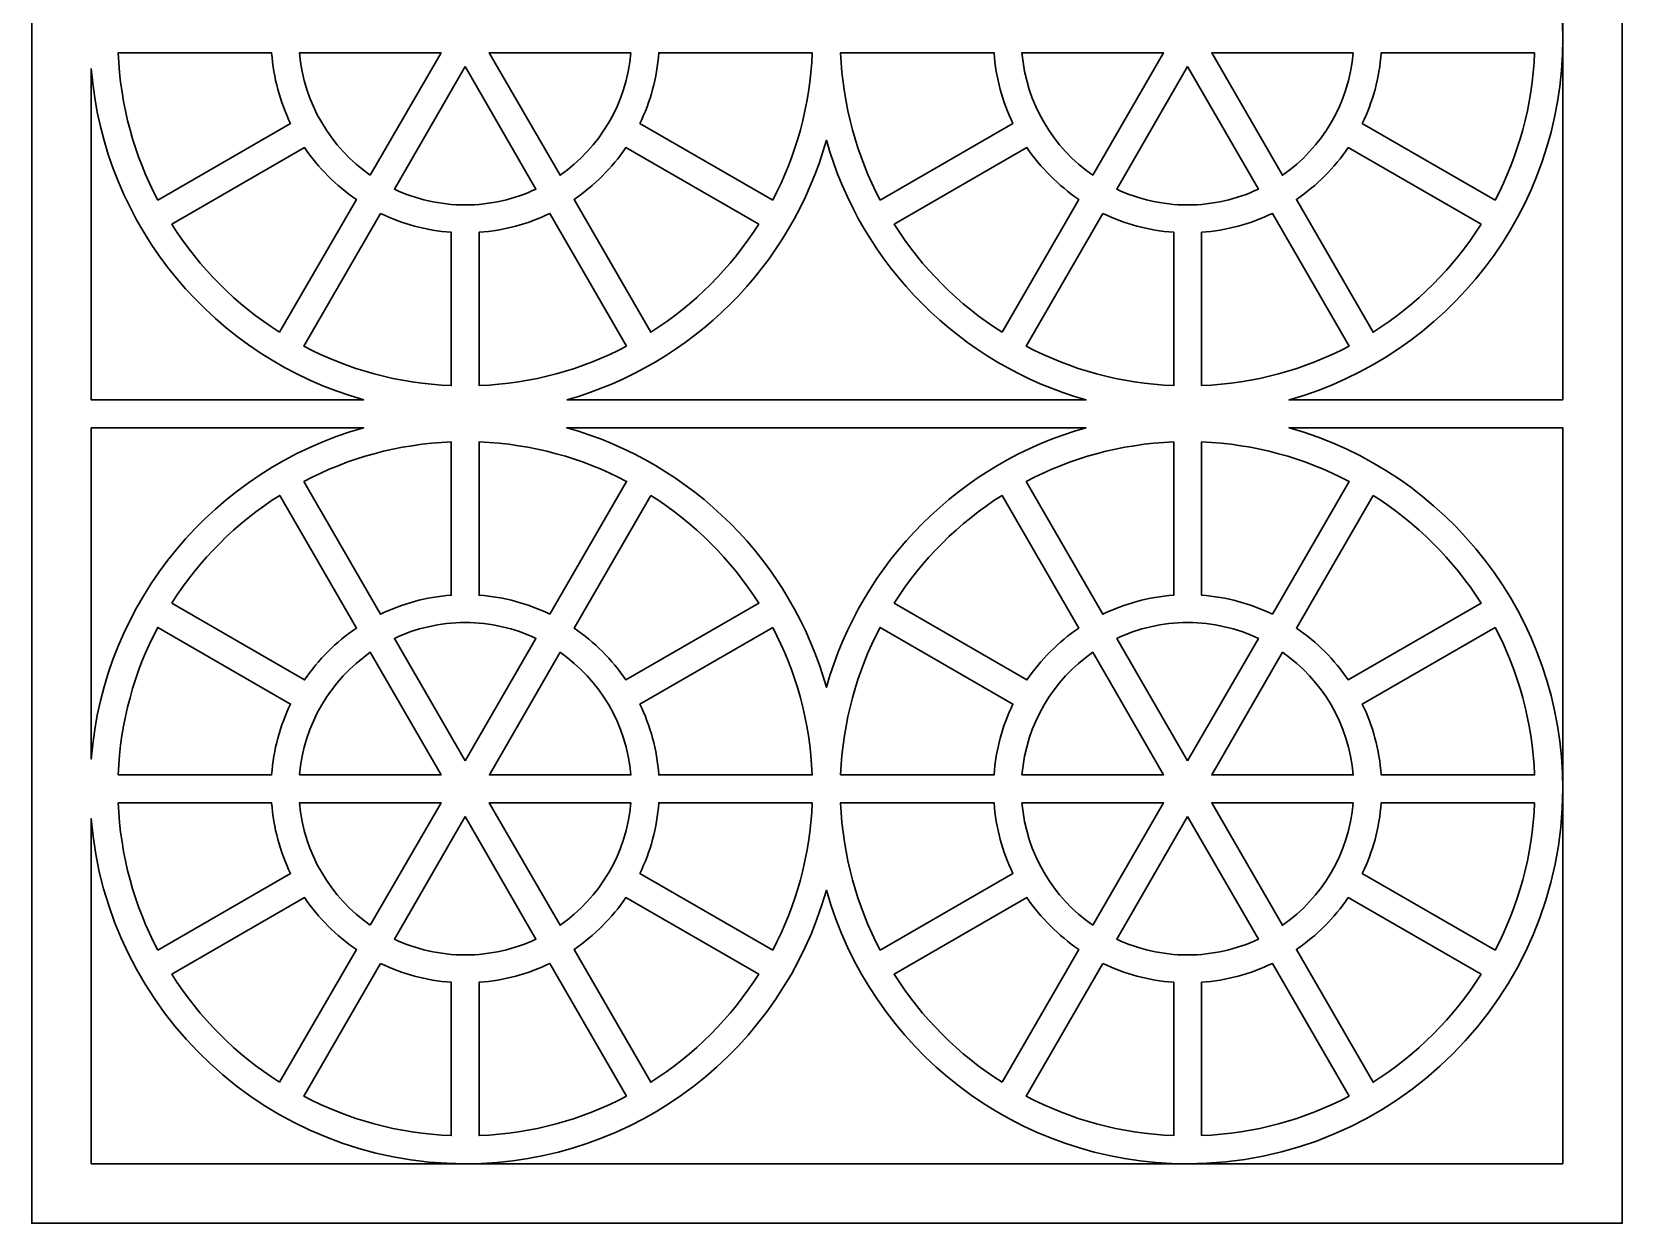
# Model space of a CAD drawing. Header units: centimetres. Extents: x 8.1 to 14.2, y -2.7 to 9.
# Drawn here: x 8.13 to 14.15, y -2.71 to 1.81 of the extents above; entities that cross this region are included whole.
import ezdxf

# ---------------------------------------------------------------- set-up
doc = ezdxf.new("R2010")
doc.units = ezdxf.units.CM
doc.header["$MEASUREMENT"] = 0
doc.layers.add('layer 1', color=7, linetype='Continuous')

msp = doc.modelspace()

# ---------------------------------------------------------------- linework, layer by layer
at = {"layer": 'layer 1', "color": 250, "lineweight": 30}
for points, knots in [([(8.13002, 9.00077), (8.13002, 9.00077), (14.15229, 9.00077), (14.15229, 9.00077), (14.15229, 9.00077), (14.15229, 9.00077), (14.15229, -2.70635), (14.15229, -2.70635), (14.15229, -2.70635), (14.15229, -2.70635), (8.13002, -2.70635), (8.13002, -2.70635), (8.13002, -2.70635), (8.13002, 1.28856), (8.13002, 5.11582), (8.13002, 9.00077)], [0, 0, 0, 0, 0.2, 0.2, 0.2, 0.2, 0.4, 0.4, 0.4, 0.4, 0.6, 0.6, 0.6, 0.6, 1, 1, 1, 1]), ([(13.92712, 1.7802), (13.92712, 1.7802), (13.92712, 4.51569), (13.92712, 4.51569), (13.92712, 4.51569), (13.92712, 3.86456), (13.48873, 3.31565), (12.89108, 3.14795), (12.89108, 3.14795), (13.48873, 2.98026), (13.92712, 2.43135), (13.92712, 1.7802)], [0, 0, 0, 0, 0.25, 0.25, 0.25, 0.25, 0.5, 0.5, 0.5, 0.5, 1, 1, 1, 1]), ([(13.92712, 0.41249), (13.92712, 0.41249), (13.92712, 1.7802), (13.92712, 1.7802), (13.92712, 1.7802), (13.92712, 1.12906), (13.4887, 0.58019), (12.89105, 0.41249), (12.89105, 0.41249), (12.89105, 0.41249), (13.92712, 0.41249), (13.92712, 0.41249)], [0, 0, 0, 0, 0.25, 0.25, 0.25, 0.25, 0.5, 0.5, 0.5, 0.5, 1, 1, 1, 1]), ([(8.60687, 1.16887), (8.60687, 1.16887), (9.1099, 1.4593), (9.1099, 1.4593), (9.1099, 1.4593), (9.07003, 1.54132), (9.04491, 1.63189), (9.03812, 1.72748), (9.03812, 1.72748), (9.03812, 1.72748), (8.45733, 1.72748), (8.45733, 1.72748), (8.45733, 1.72748), (8.46526, 1.5264), (8.51845, 1.33689), (8.60687, 1.16887)], [0, 0, 0, 0, 0.2, 0.2, 0.2, 0.2, 0.4, 0.4, 0.4, 0.4, 0.6, 0.6, 0.6, 0.6, 1, 1, 1, 1]), ([(9.41188, 1.26332), (9.41188, 1.26332), (9.67986, 1.72748), (9.67986, 1.72748), (9.67986, 1.72748), (9.67986, 1.72748), (9.14393, 1.72748), (9.14393, 1.72748), (9.14393, 1.72748), (9.15988, 1.53533), (9.26218, 1.36762), (9.41188, 1.26332)], [0, 0, 0, 0, 0.25, 0.25, 0.25, 0.25, 0.5, 0.5, 0.5, 0.5, 1, 1, 1, 1]), ([(10.39845, 1.72749), (10.39845, 1.72749), (9.86251, 1.72749), (9.86251, 1.72749), (9.86251, 1.72749), (9.86251, 1.72749), (10.13048, 1.26335), (10.13048, 1.26335), (10.13048, 1.26335), (10.28022, 1.36767), (10.38251, 1.53534), (10.39845, 1.72749)], [0, 0, 0, 0, 0.25, 0.25, 0.25, 0.25, 0.5, 0.5, 0.5, 0.5, 1, 1, 1, 1]), ([(11.08511, 1.72749), (11.08511, 1.72749), (10.50424, 1.72749), (10.50424, 1.72749), (10.50424, 1.72749), (10.49745, 1.63189), (10.47236, 1.54134), (10.43246, 1.45931), (10.43246, 1.45931), (10.43246, 1.45931), (10.93556, 1.16885), (10.93556, 1.16885), (10.93556, 1.16885), (11.02403, 1.33688), (11.07717, 1.52638), (11.08511, 1.72749)], [0, 0, 0, 0, 0.2, 0.2, 0.2, 0.2, 0.4, 0.4, 0.4, 0.4, 0.6, 0.6, 0.6, 0.6, 1, 1, 1, 1]), ([(11.34235, 1.16887), (11.34235, 1.16887), (11.84539, 1.4593), (11.84539, 1.4593), (11.84539, 1.4593), (11.80551, 1.54132), (11.78039, 1.63189), (11.77361, 1.72748), (11.77361, 1.72748), (11.77361, 1.72748), (11.19282, 1.72748), (11.19282, 1.72748), (11.19282, 1.72748), (11.20075, 1.5264), (11.25393, 1.33689), (11.34235, 1.16887)], [0, 0, 0, 0, 0.2, 0.2, 0.2, 0.2, 0.4, 0.4, 0.4, 0.4, 0.6, 0.6, 0.6, 0.6, 1, 1, 1, 1]), ([(12.14737, 1.26332), (12.14737, 1.26332), (12.41535, 1.72748), (12.41535, 1.72748), (12.41535, 1.72748), (12.41535, 1.72748), (11.87942, 1.72748), (11.87942, 1.72748), (11.87942, 1.72748), (11.89537, 1.53533), (11.99767, 1.36762), (12.14737, 1.26332)], [0, 0, 0, 0, 0.25, 0.25, 0.25, 0.25, 0.5, 0.5, 0.5, 0.5, 1, 1, 1, 1]), ([(13.13394, 1.72749), (13.13394, 1.72749), (12.598, 1.72749), (12.598, 1.72749), (12.598, 1.72749), (12.598, 1.72749), (12.86597, 1.26335), (12.86597, 1.26335), (12.86597, 1.26335), (13.0157, 1.36767), (13.11799, 1.53534), (13.13394, 1.72749)], [0, 0, 0, 0, 0.25, 0.25, 0.25, 0.25, 0.5, 0.5, 0.5, 0.5, 1, 1, 1, 1]), ([(13.82059, 1.72749), (13.82059, 1.72749), (13.23973, 1.72749), (13.23973, 1.72749), (13.23973, 1.72749), (13.23294, 1.63189), (13.20785, 1.54134), (13.16795, 1.45931), (13.16795, 1.45931), (13.16795, 1.45931), (13.67105, 1.16885), (13.67105, 1.16885), (13.67105, 1.16885), (13.75951, 1.33688), (13.81265, 1.52638), (13.82059, 1.72749)], [0, 0, 0, 0, 0.2, 0.2, 0.2, 0.2, 0.4, 0.4, 0.4, 0.4, 0.6, 0.6, 0.6, 0.6, 1, 1, 1, 1]), ([(8.35518, 1.66777), (8.35518, 1.66777), (8.35518, 0.41249), (8.35518, 0.41249), (8.35518, 0.41249), (8.35518, 0.41249), (9.38679, 0.41249), (9.38679, 0.41249), (9.38679, 0.41249), (8.82389, 0.57044), (8.4023, 1.06656), (8.35518, 1.66777)], [0, 0, 0, 0, 0.25, 0.25, 0.25, 0.25, 0.5, 0.5, 0.5, 0.5, 1, 1, 1, 1]), ([(9.77118, 1.67474), (9.77118, 1.67474), (9.50317, 1.21052), (9.50317, 1.21052), (9.50317, 1.21052), (9.58448, 1.17218), (9.67532, 1.15073), (9.77118, 1.15073), (9.77118, 1.15073), (9.86705, 1.15073), (9.95788, 1.17218), (10.0392, 1.21054), (10.0392, 1.21054), (10.0392, 1.21054), (9.77118, 1.67474), (9.77118, 1.67474)], [0, 0, 0, 0, 0.2, 0.2, 0.2, 0.2, 0.4, 0.4, 0.4, 0.4, 0.6, 0.6, 0.6, 0.6, 1, 1, 1, 1]), ([(12.50667, 1.67474), (12.50667, 1.67474), (12.23865, 1.21052), (12.23865, 1.21052), (12.23865, 1.21052), (12.31997, 1.17218), (12.41081, 1.15073), (12.50667, 1.15073), (12.50667, 1.15073), (12.60253, 1.15073), (12.69337, 1.17218), (12.77468, 1.21054), (12.77468, 1.21054), (12.77468, 1.21054), (12.50667, 1.67474), (12.50667, 1.67474)], [0, 0, 0, 0, 0.2, 0.2, 0.2, 0.2, 0.4, 0.4, 0.4, 0.4, 0.6, 0.6, 0.6, 0.6, 1, 1, 1, 1]), ([(10.15567, 0.41249), (10.15567, 0.41249), (12.12214, 0.41249), (12.12214, 0.41249), (12.12214, 0.41249), (11.64681, 0.5459), (11.27228, 0.92046), (11.13891, 1.3958), (11.13891, 1.3958), (11.00553, 0.92046), (10.63099, 0.5459), (10.15567, 0.41249)], [0, 0, 0, 0, 0.25, 0.25, 0.25, 0.25, 0.5, 0.5, 0.5, 0.5, 1, 1, 1, 1]), ([(9.06857, 0.66868), (9.06857, 0.66868), (9.359, 1.17175), (9.359, 1.17175), (9.359, 1.17175), (9.28184, 1.22414), (9.21511, 1.29084), (9.16273, 1.36802), (9.16273, 1.36802), (9.16273, 1.36802), (8.65969, 1.0776), (8.65969, 1.0776), (8.65969, 1.0776), (8.764, 0.91293), (8.90392, 0.773), (9.06857, 0.66868)], [0, 0, 0, 0, 0.2, 0.2, 0.2, 0.2, 0.4, 0.4, 0.4, 0.4, 0.6, 0.6, 0.6, 0.6, 1, 1, 1, 1]), ([(10.88272, 1.07759), (10.88272, 1.07759), (10.37964, 1.36804), (10.37964, 1.36804), (10.37964, 1.36804), (10.32725, 1.29086), (10.26056, 1.22415), (10.18337, 1.17175), (10.18337, 1.17175), (10.18337, 1.17175), (10.47382, 0.6687), (10.47382, 0.6687), (10.47382, 0.6687), (10.6385, 0.77303), (10.77838, 0.91292), (10.88272, 1.07759)], [0, 0, 0, 0, 0.2, 0.2, 0.2, 0.2, 0.4, 0.4, 0.4, 0.4, 0.6, 0.6, 0.6, 0.6, 1, 1, 1, 1]), ([(11.80405, 0.66868), (11.80405, 0.66868), (12.09449, 1.17175), (12.09449, 1.17175), (12.09449, 1.17175), (12.01732, 1.22414), (11.9506, 1.29084), (11.89821, 1.36802), (11.89821, 1.36802), (11.89821, 1.36802), (11.39518, 1.0776), (11.39518, 1.0776), (11.39518, 1.0776), (11.49949, 0.91293), (11.63941, 0.773), (11.80405, 0.66868)], [0, 0, 0, 0, 0.2, 0.2, 0.2, 0.2, 0.4, 0.4, 0.4, 0.4, 0.6, 0.6, 0.6, 0.6, 1, 1, 1, 1]), ([(13.6182, 1.07759), (13.6182, 1.07759), (13.11512, 1.36804), (13.11512, 1.36804), (13.11512, 1.36804), (13.06273, 1.29086), (12.99605, 1.22415), (12.91886, 1.17175), (12.91886, 1.17175), (12.91886, 1.17175), (13.2093, 0.6687), (13.2093, 0.6687), (13.2093, 0.6687), (13.37398, 0.77303), (13.51387, 0.91292), (13.6182, 1.07759)], [0, 0, 0, 0, 0.2, 0.2, 0.2, 0.2, 0.4, 0.4, 0.4, 0.4, 0.6, 0.6, 0.6, 0.6, 1, 1, 1, 1]), ([(9.45028, 1.11891), (9.45028, 1.11891), (9.15983, 0.61585), (9.15983, 0.61585), (9.15983, 0.61585), (9.32785, 0.5274), (9.51733, 0.47428), (9.71845, 0.46635), (9.71845, 0.46635), (9.71845, 0.46635), (9.71845, 1.04716), (9.71845, 1.04716), (9.71845, 1.04716), (9.62284, 1.05395), (9.5323, 1.07902), (9.45028, 1.11891)], [0, 0, 0, 0, 0.2, 0.2, 0.2, 0.2, 0.4, 0.4, 0.4, 0.4, 0.6, 0.6, 0.6, 0.6, 1, 1, 1, 1]), ([(10.38252, 0.61588), (10.38252, 0.61588), (10.09211, 1.1189), (10.09211, 1.1189), (10.09211, 1.1189), (10.01009, 1.07902), (9.91953, 1.05395), (9.82391, 1.04716), (9.82391, 1.04716), (9.82391, 1.04716), (9.82391, 0.46635), (9.82391, 0.46635), (9.82391, 0.46635), (10.02503, 0.47429), (10.21447, 0.52745), (10.38252, 0.61588)], [0, 0, 0, 0, 0.2, 0.2, 0.2, 0.2, 0.4, 0.4, 0.4, 0.4, 0.6, 0.6, 0.6, 0.6, 1, 1, 1, 1]), ([(12.18577, 1.11891), (12.18577, 1.11891), (11.89531, 0.61585), (11.89531, 0.61585), (11.89531, 0.61585), (12.06333, 0.5274), (12.25282, 0.47428), (12.45394, 0.46635), (12.45394, 0.46635), (12.45394, 0.46635), (12.45394, 1.04716), (12.45394, 1.04716), (12.45394, 1.04716), (12.35833, 1.05395), (12.26779, 1.07902), (12.18577, 1.11891)], [0, 0, 0, 0, 0.2, 0.2, 0.2, 0.2, 0.4, 0.4, 0.4, 0.4, 0.6, 0.6, 0.6, 0.6, 1, 1, 1, 1]), ([(13.118, 0.61588), (13.118, 0.61588), (12.82759, 1.1189), (12.82759, 1.1189), (12.82759, 1.1189), (12.74557, 1.07902), (12.65501, 1.05395), (12.5594, 1.04716), (12.5594, 1.04716), (12.5594, 1.04716), (12.5594, 0.46635), (12.5594, 0.46635), (12.5594, 0.46635), (12.76052, 0.47429), (12.94996, 0.52745), (13.118, 0.61588)], [0, 0, 0, 0, 0.2, 0.2, 0.2, 0.2, 0.4, 0.4, 0.4, 0.4, 0.6, 0.6, 0.6, 0.6, 1, 1, 1, 1]), ([(8.35518, 0.30703), (8.35518, 0.30703), (8.35518, -0.9483), (8.35518, -0.9483), (8.35518, -0.9483), (8.4023, -0.34709), (8.82388, 0.14907), (9.38676, 0.30703), (9.38676, 0.30703), (9.38676, 0.30703), (8.35518, 0.30703), (8.35518, 0.30703)], [0, 0, 0, 0, 0.25, 0.25, 0.25, 0.25, 0.5, 0.5, 0.5, 0.5, 1, 1, 1, 1]), ([(12.12207, 0.30703), (12.12207, 0.30703), (10.15574, 0.30703), (10.15574, 0.30703), (10.15574, 0.30703), (10.63104, 0.17362), (11.00553, -0.20096), (11.13891, -0.67628), (11.13891, -0.67628), (11.27228, -0.20096), (11.64678, 0.17362), (12.12207, 0.30703)], [0, 0, 0, 0, 0.25, 0.25, 0.25, 0.25, 0.5, 0.5, 0.5, 0.5, 1, 1, 1, 1]), ([(13.92712, -1.06074), (13.92712, -1.06074), (13.92712, 0.30703), (13.92712, 0.30703), (13.92712, 0.30703), (13.92712, 0.30703), (12.89108, 0.30703), (12.89108, 0.30703), (12.89108, 0.30703), (13.48873, 0.13932), (13.92712, -0.4096), (13.92712, -1.06074)], [0, 0, 0, 0, 0.25, 0.25, 0.25, 0.25, 0.5, 0.5, 0.5, 0.5, 1, 1, 1, 1]), ([(9.15988, 0.10353), (9.15988, 0.10353), (9.45029, -0.39947), (9.45029, -0.39947), (9.45029, -0.39947), (9.53232, -0.3596), (9.62285, -0.33449), (9.71845, -0.32771), (9.71845, -0.32771), (9.71845, -0.32771), (9.71845, 0.25311), (9.71845, 0.25311), (9.71845, 0.25311), (9.51736, 0.24516), (9.32793, 0.19195), (9.15988, 0.10353)], [0, 0, 0, 0, 0.2, 0.2, 0.2, 0.2, 0.4, 0.4, 0.4, 0.4, 0.6, 0.6, 0.6, 0.6, 1, 1, 1, 1]), ([(10.09206, -0.39952), (10.09206, -0.39952), (10.38249, 0.10353), (10.38249, 0.10353), (10.38249, 0.10353), (10.21447, 0.19198), (10.02502, 0.24516), (9.82391, 0.25311), (9.82391, 0.25311), (9.82391, 0.25311), (9.82391, -0.32771), (9.82391, -0.32771), (9.82391, -0.32771), (9.91952, -0.33449), (10.01004, -0.35961), (10.09206, -0.39952)], [0, 0, 0, 0, 0.2, 0.2, 0.2, 0.2, 0.4, 0.4, 0.4, 0.4, 0.6, 0.6, 0.6, 0.6, 1, 1, 1, 1]), ([(11.89537, 0.10353), (11.89537, 0.10353), (12.18578, -0.39947), (12.18578, -0.39947), (12.18578, -0.39947), (12.26781, -0.3596), (12.35833, -0.33449), (12.45394, -0.32771), (12.45394, -0.32771), (12.45394, -0.32771), (12.45394, 0.25311), (12.45394, 0.25311), (12.45394, 0.25311), (12.25284, 0.24516), (12.06341, 0.19195), (11.89537, 0.10353)], [0, 0, 0, 0, 0.2, 0.2, 0.2, 0.2, 0.4, 0.4, 0.4, 0.4, 0.6, 0.6, 0.6, 0.6, 1, 1, 1, 1]), ([(12.82754, -0.39952), (12.82754, -0.39952), (13.11797, 0.10353), (13.11797, 0.10353), (13.11797, 0.10353), (12.94996, 0.19198), (12.76051, 0.24516), (12.5594, 0.25311), (12.5594, 0.25311), (12.5594, 0.25311), (12.5594, -0.32771), (12.5594, -0.32771), (12.5594, -0.32771), (12.655, -0.33449), (12.74552, -0.35961), (12.82754, -0.39952)], [0, 0, 0, 0, 0.2, 0.2, 0.2, 0.2, 0.4, 0.4, 0.4, 0.4, 0.6, 0.6, 0.6, 0.6, 1, 1, 1, 1]), ([(8.65969, -0.35811), (8.65969, -0.35811), (9.16278, -0.64858), (9.16278, -0.64858), (9.16278, -0.64858), (9.21519, -0.57142), (9.28185, -0.50472), (9.35902, -0.45233), (9.35902, -0.45233), (9.35902, -0.45233), (9.06859, 0.05072), (9.06859, 0.05072), (9.06859, 0.05072), (8.90391, -0.05358), (8.76405, -0.19349), (8.65969, -0.35811)], [0, 0, 0, 0, 0.2, 0.2, 0.2, 0.2, 0.4, 0.4, 0.4, 0.4, 0.6, 0.6, 0.6, 0.6, 1, 1, 1, 1]), ([(10.47378, 0.05069), (10.47378, 0.05069), (10.18332, -0.45238), (10.18332, -0.45238), (10.18332, -0.45238), (10.26049, -0.50477), (10.3272, -0.57142), (10.37959, -0.64859), (10.37959, -0.64859), (10.37959, -0.64859), (10.88263, -0.35815), (10.88263, -0.35815), (10.88263, -0.35815), (10.77831, -0.19351), (10.63841, -0.05363), (10.47378, 0.05069)], [0, 0, 0, 0, 0.2, 0.2, 0.2, 0.2, 0.4, 0.4, 0.4, 0.4, 0.6, 0.6, 0.6, 0.6, 1, 1, 1, 1]), ([(11.39518, -0.35811), (11.39518, -0.35811), (11.89826, -0.64858), (11.89826, -0.64858), (11.89826, -0.64858), (11.95067, -0.57142), (12.01734, -0.50472), (12.09451, -0.45233), (12.09451, -0.45233), (12.09451, -0.45233), (11.80408, 0.05072), (11.80408, 0.05072), (11.80408, 0.05072), (11.6394, -0.05358), (11.49953, -0.19349), (11.39518, -0.35811)], [0, 0, 0, 0, 0.2, 0.2, 0.2, 0.2, 0.4, 0.4, 0.4, 0.4, 0.6, 0.6, 0.6, 0.6, 1, 1, 1, 1]), ([(13.20926, 0.05069), (13.20926, 0.05069), (12.91881, -0.45238), (12.91881, -0.45238), (12.91881, -0.45238), (12.99597, -0.50477), (13.06269, -0.57142), (13.11507, -0.64859), (13.11507, -0.64859), (13.11507, -0.64859), (13.61812, -0.35815), (13.61812, -0.35815), (13.61812, -0.35815), (13.51379, -0.19351), (13.3739, -0.05363), (13.20926, 0.05069)], [0, 0, 0, 0, 0.2, 0.2, 0.2, 0.2, 0.4, 0.4, 0.4, 0.4, 0.6, 0.6, 0.6, 0.6, 1, 1, 1, 1]), ([(8.45726, -1.00799), (8.45726, -1.00799), (9.03814, -1.00799), (9.03814, -1.00799), (9.03814, -1.00799), (9.04492, -0.91239), (9.07001, -0.82184), (9.10992, -0.73984), (9.10992, -0.73984), (9.10992, -0.73984), (8.60684, -0.44939), (8.60684, -0.44939), (8.60684, -0.44939), (8.51835, -0.6174), (8.4652, -0.8069), (8.45726, -1.00799)], [0, 0, 0, 0, 0.2, 0.2, 0.2, 0.2, 0.4, 0.4, 0.4, 0.4, 0.6, 0.6, 0.6, 0.6, 1, 1, 1, 1]), ([(9.77118, -0.95528), (9.77118, -0.95528), (10.03918, -0.4911), (10.03918, -0.4911), (10.03918, -0.4911), (9.95785, -0.45274), (9.86705, -0.43125), (9.77118, -0.43125), (9.77118, -0.43125), (9.67533, -0.43125), (9.58452, -0.45275), (9.50318, -0.49109), (9.50318, -0.49109), (9.50318, -0.49109), (9.77118, -0.95528), (9.77118, -0.95528)], [0, 0, 0, 0, 0.2, 0.2, 0.2, 0.2, 0.4, 0.4, 0.4, 0.4, 0.6, 0.6, 0.6, 0.6, 1, 1, 1, 1]), ([(10.93547, -0.44943), (10.93547, -0.44943), (10.43245, -0.73986), (10.43245, -0.73986), (10.43245, -0.73986), (10.47235, -0.82186), (10.49745, -0.9124), (10.50424, -1.00801), (10.50424, -1.00801), (10.50424, -1.00801), (11.08503, -1.00801), (11.08503, -1.00801), (11.08503, -1.00801), (11.0771, -0.8069), (11.02391, -0.61745), (10.93547, -0.44943)], [0, 0, 0, 0, 0.2, 0.2, 0.2, 0.2, 0.4, 0.4, 0.4, 0.4, 0.6, 0.6, 0.6, 0.6, 1, 1, 1, 1]), ([(11.19274, -1.00799), (11.19274, -1.00799), (11.77362, -1.00799), (11.77362, -1.00799), (11.77362, -1.00799), (11.78041, -0.91239), (11.80549, -0.82184), (11.84541, -0.73984), (11.84541, -0.73984), (11.84541, -0.73984), (11.34232, -0.44939), (11.34232, -0.44939), (11.34232, -0.44939), (11.25384, -0.6174), (11.20068, -0.8069), (11.19274, -1.00799)], [0, 0, 0, 0, 0.2, 0.2, 0.2, 0.2, 0.4, 0.4, 0.4, 0.4, 0.6, 0.6, 0.6, 0.6, 1, 1, 1, 1]), ([(12.50667, -0.95528), (12.50667, -0.95528), (12.77466, -0.4911), (12.77466, -0.4911), (12.77466, -0.4911), (12.69334, -0.45274), (12.60253, -0.43125), (12.50667, -0.43125), (12.50667, -0.43125), (12.41081, -0.43125), (12.32, -0.45275), (12.23867, -0.49109), (12.23867, -0.49109), (12.23867, -0.49109), (12.50667, -0.95528), (12.50667, -0.95528)], [0, 0, 0, 0, 0.2, 0.2, 0.2, 0.2, 0.4, 0.4, 0.4, 0.4, 0.6, 0.6, 0.6, 0.6, 1, 1, 1, 1]), ([(13.67095, -0.44943), (13.67095, -0.44943), (13.16793, -0.73986), (13.16793, -0.73986), (13.16793, -0.73986), (13.20784, -0.82186), (13.23294, -0.9124), (13.23973, -1.00801), (13.23973, -1.00801), (13.23973, -1.00801), (13.82052, -1.00801), (13.82052, -1.00801), (13.82052, -1.00801), (13.81259, -0.8069), (13.7594, -0.61745), (13.67095, -0.44943)], [0, 0, 0, 0, 0.2, 0.2, 0.2, 0.2, 0.4, 0.4, 0.4, 0.4, 0.6, 0.6, 0.6, 0.6, 1, 1, 1, 1]), ([(9.14392, -1.00799), (9.14392, -1.00799), (9.67984, -1.00799), (9.67984, -1.00799), (9.67984, -1.00799), (9.67984, -1.00799), (9.4119, -0.54392), (9.4119, -0.54392), (9.4119, -0.54392), (9.26217, -0.64821), (9.15988, -0.81586), (9.14392, -1.00799)], [0, 0, 0, 0, 0.25, 0.25, 0.25, 0.25, 0.5, 0.5, 0.5, 0.5, 1, 1, 1, 1]), ([(10.13047, -0.54391), (10.13047, -0.54391), (9.86253, -1.00801), (9.86253, -1.00801), (9.86253, -1.00801), (9.86253, -1.00801), (10.39843, -1.00801), (10.39843, -1.00801), (10.39843, -1.00801), (10.38249, -0.81587), (10.28019, -0.6482), (10.13047, -0.54391)], [0, 0, 0, 0, 0.25, 0.25, 0.25, 0.25, 0.5, 0.5, 0.5, 0.5, 1, 1, 1, 1]), ([(11.87941, -1.00799), (11.87941, -1.00799), (12.41533, -1.00799), (12.41533, -1.00799), (12.41533, -1.00799), (12.41533, -1.00799), (12.14739, -0.54392), (12.14739, -0.54392), (12.14739, -0.54392), (11.99765, -0.64821), (11.89537, -0.81586), (11.87941, -1.00799)], [0, 0, 0, 0, 0.25, 0.25, 0.25, 0.25, 0.5, 0.5, 0.5, 0.5, 1, 1, 1, 1]), ([(12.86596, -0.54391), (12.86596, -0.54391), (12.59801, -1.00801), (12.59801, -1.00801), (12.59801, -1.00801), (12.59801, -1.00801), (13.13392, -1.00801), (13.13392, -1.00801), (13.13392, -1.00801), (13.11797, -0.81587), (13.01567, -0.6482), (12.86596, -0.54391)], [0, 0, 0, 0, 0.25, 0.25, 0.25, 0.25, 0.5, 0.5, 0.5, 0.5, 1, 1, 1, 1]), ([(12.50666, -2.48119), (12.50666, -2.48119), (13.92712, -2.48119), (13.92712, -2.48119), (13.92712, -2.48119), (13.92712, -2.48119), (13.92712, -1.06074), (13.92712, -1.06074), (13.92712, -1.06074), (13.92712, -1.8451), (13.29104, -2.48119), (12.50666, -2.48119)], [0, 0, 0, 0, 0.25, 0.25, 0.25, 0.25, 0.5, 0.5, 0.5, 0.5, 1, 1, 1, 1]), ([(8.60687, -1.67208), (8.60687, -1.67208), (9.1099, -1.38165), (9.1099, -1.38165), (9.1099, -1.38165), (9.07003, -1.29963), (9.04491, -1.20906), (9.03812, -1.11347), (9.03812, -1.11347), (9.03812, -1.11347), (8.45733, -1.11347), (8.45733, -1.11347), (8.45733, -1.11347), (8.46526, -1.31455), (8.51845, -1.50406), (8.60687, -1.67208)], [0, 0, 0, 0, 0.2, 0.2, 0.2, 0.2, 0.4, 0.4, 0.4, 0.4, 0.6, 0.6, 0.6, 0.6, 1, 1, 1, 1]), ([(9.41188, -1.57763), (9.41188, -1.57763), (9.67986, -1.11347), (9.67986, -1.11347), (9.67986, -1.11347), (9.67986, -1.11347), (9.14393, -1.11347), (9.14393, -1.11347), (9.14393, -1.11347), (9.15988, -1.30562), (9.26218, -1.47332), (9.41188, -1.57763)], [0, 0, 0, 0, 0.25, 0.25, 0.25, 0.25, 0.5, 0.5, 0.5, 0.5, 1, 1, 1, 1]), ([(10.39845, -1.11345), (10.39845, -1.11345), (9.86251, -1.11345), (9.86251, -1.11345), (9.86251, -1.11345), (9.86251, -1.11345), (10.13048, -1.57759), (10.13048, -1.57759), (10.13048, -1.57759), (10.28022, -1.47328), (10.38251, -1.30561), (10.39845, -1.11345)], [0, 0, 0, 0, 0.25, 0.25, 0.25, 0.25, 0.5, 0.5, 0.5, 0.5, 1, 1, 1, 1]), ([(11.08511, -1.11345), (11.08511, -1.11345), (10.50424, -1.11345), (10.50424, -1.11345), (10.50424, -1.11345), (10.49745, -1.20906), (10.47236, -1.29961), (10.43246, -1.38164), (10.43246, -1.38164), (10.43246, -1.38164), (10.93556, -1.6721), (10.93556, -1.6721), (10.93556, -1.6721), (11.02403, -1.50407), (11.07717, -1.31458), (11.08511, -1.11345)], [0, 0, 0, 0, 0.2, 0.2, 0.2, 0.2, 0.4, 0.4, 0.4, 0.4, 0.6, 0.6, 0.6, 0.6, 1, 1, 1, 1]), ([(11.34235, -1.67208), (11.34235, -1.67208), (11.84539, -1.38165), (11.84539, -1.38165), (11.84539, -1.38165), (11.80551, -1.29963), (11.78039, -1.20906), (11.77361, -1.11347), (11.77361, -1.11347), (11.77361, -1.11347), (11.19282, -1.11347), (11.19282, -1.11347), (11.19282, -1.11347), (11.20075, -1.31455), (11.25393, -1.50406), (11.34235, -1.67208)], [0, 0, 0, 0, 0.2, 0.2, 0.2, 0.2, 0.4, 0.4, 0.4, 0.4, 0.6, 0.6, 0.6, 0.6, 1, 1, 1, 1]), ([(12.14737, -1.57763), (12.14737, -1.57763), (12.41535, -1.11347), (12.41535, -1.11347), (12.41535, -1.11347), (12.41535, -1.11347), (11.87942, -1.11347), (11.87942, -1.11347), (11.87942, -1.11347), (11.89537, -1.30562), (11.99767, -1.47332), (12.14737, -1.57763)], [0, 0, 0, 0, 0.25, 0.25, 0.25, 0.25, 0.5, 0.5, 0.5, 0.5, 1, 1, 1, 1]), ([(13.13394, -1.11345), (13.13394, -1.11345), (12.598, -1.11345), (12.598, -1.11345), (12.598, -1.11345), (12.598, -1.11345), (12.86597, -1.57759), (12.86597, -1.57759), (12.86597, -1.57759), (13.0157, -1.47328), (13.11799, -1.30561), (13.13394, -1.11345)], [0, 0, 0, 0, 0.25, 0.25, 0.25, 0.25, 0.5, 0.5, 0.5, 0.5, 1, 1, 1, 1]), ([(13.82059, -1.11345), (13.82059, -1.11345), (13.23973, -1.11345), (13.23973, -1.11345), (13.23973, -1.11345), (13.23294, -1.20906), (13.20785, -1.29961), (13.16795, -1.38164), (13.16795, -1.38164), (13.16795, -1.38164), (13.67105, -1.6721), (13.67105, -1.6721), (13.67105, -1.6721), (13.75951, -1.50407), (13.81265, -1.31458), (13.82059, -1.11345)], [0, 0, 0, 0, 0.2, 0.2, 0.2, 0.2, 0.4, 0.4, 0.4, 0.4, 0.6, 0.6, 0.6, 0.6, 1, 1, 1, 1]), ([(8.35518, -2.48119), (8.35518, -2.48119), (9.77117, -2.48119), (9.77117, -2.48119), (9.77117, -2.48119), (9.02476, -2.48119), (8.41267, -1.90515), (8.35518, -1.17348), (8.35518, -1.17348), (8.35518, -1.17348), (8.35518, -2.48119), (8.35518, -2.48119)], [0, 0, 0, 0, 0.25, 0.25, 0.25, 0.25, 0.5, 0.5, 0.5, 0.5, 1, 1, 1, 1]), ([(9.77118, -1.16621), (9.77118, -1.16621), (9.50317, -1.63042), (9.50317, -1.63042), (9.50317, -1.63042), (9.58448, -1.66877), (9.67532, -1.69022), (9.77118, -1.69022), (9.77118, -1.69022), (9.86705, -1.69022), (9.95788, -1.66877), (10.0392, -1.63041), (10.0392, -1.63041), (10.0392, -1.63041), (9.77118, -1.16621), (9.77118, -1.16621)], [0, 0, 0, 0, 0.2, 0.2, 0.2, 0.2, 0.4, 0.4, 0.4, 0.4, 0.6, 0.6, 0.6, 0.6, 1, 1, 1, 1]), ([(12.50667, -1.16621), (12.50667, -1.16621), (12.23865, -1.63042), (12.23865, -1.63042), (12.23865, -1.63042), (12.31997, -1.66877), (12.41081, -1.69022), (12.50667, -1.69022), (12.50667, -1.69022), (12.60253, -1.69022), (12.69337, -1.66877), (12.77468, -1.63041), (12.77468, -1.63041), (12.77468, -1.63041), (12.50667, -1.16621), (12.50667, -1.16621)], [0, 0, 0, 0, 0.2, 0.2, 0.2, 0.2, 0.4, 0.4, 0.4, 0.4, 0.6, 0.6, 0.6, 0.6, 1, 1, 1, 1]), ([(9.77117, -2.48119), (9.77117, -2.48119), (12.50666, -2.48119), (12.50666, -2.48119), (12.50666, -2.48119), (11.85553, -2.48119), (11.3066, -2.04278), (11.13891, -1.44515), (11.13891, -1.44515), (10.97121, -2.04278), (10.42232, -2.48119), (9.77117, -2.48119)], [0, 0, 0, 0, 0.25, 0.25, 0.25, 0.25, 0.5, 0.5, 0.5, 0.5, 1, 1, 1, 1]), ([(9.06857, -2.17227), (9.06857, -2.17227), (9.359, -1.6692), (9.359, -1.6692), (9.359, -1.6692), (9.28184, -1.61681), (9.21511, -1.55011), (9.16273, -1.47292), (9.16273, -1.47292), (9.16273, -1.47292), (8.65969, -1.76334), (8.65969, -1.76334), (8.65969, -1.76334), (8.764, -1.92801), (8.90392, -2.06794), (9.06857, -2.17227)], [0, 0, 0, 0, 0.2, 0.2, 0.2, 0.2, 0.4, 0.4, 0.4, 0.4, 0.6, 0.6, 0.6, 0.6, 1, 1, 1, 1]), ([(10.88272, -1.76336), (10.88272, -1.76336), (10.37964, -1.4729), (10.37964, -1.4729), (10.37964, -1.4729), (10.32725, -1.55009), (10.26056, -1.6168), (10.18337, -1.6692), (10.18337, -1.6692), (10.18337, -1.6692), (10.47382, -2.17225), (10.47382, -2.17225), (10.47382, -2.17225), (10.6385, -2.06792), (10.77838, -1.92803), (10.88272, -1.76336)], [0, 0, 0, 0, 0.2, 0.2, 0.2, 0.2, 0.4, 0.4, 0.4, 0.4, 0.6, 0.6, 0.6, 0.6, 1, 1, 1, 1]), ([(11.80405, -2.17227), (11.80405, -2.17227), (12.09449, -1.6692), (12.09449, -1.6692), (12.09449, -1.6692), (12.01732, -1.61681), (11.9506, -1.55011), (11.89821, -1.47292), (11.89821, -1.47292), (11.89821, -1.47292), (11.39518, -1.76334), (11.39518, -1.76334), (11.39518, -1.76334), (11.49949, -1.92801), (11.63941, -2.06794), (11.80405, -2.17227)], [0, 0, 0, 0, 0.2, 0.2, 0.2, 0.2, 0.4, 0.4, 0.4, 0.4, 0.6, 0.6, 0.6, 0.6, 1, 1, 1, 1]), ([(13.6182, -1.76336), (13.6182, -1.76336), (13.11512, -1.4729), (13.11512, -1.4729), (13.11512, -1.4729), (13.06273, -1.55009), (12.99605, -1.6168), (12.91886, -1.6692), (12.91886, -1.6692), (12.91886, -1.6692), (13.2093, -2.17225), (13.2093, -2.17225), (13.2093, -2.17225), (13.37398, -2.06792), (13.51387, -1.92803), (13.6182, -1.76336)], [0, 0, 0, 0, 0.2, 0.2, 0.2, 0.2, 0.4, 0.4, 0.4, 0.4, 0.6, 0.6, 0.6, 0.6, 1, 1, 1, 1]), ([(9.45028, -1.72204), (9.45028, -1.72204), (9.15983, -2.2251), (9.15983, -2.2251), (9.15983, -2.2251), (9.32785, -2.31355), (9.51733, -2.36666), (9.71845, -2.3746), (9.71845, -2.3746), (9.71845, -2.3746), (9.71845, -1.7938), (9.71845, -1.7938), (9.71845, -1.7938), (9.62284, -1.787), (9.5323, -1.76193), (9.45028, -1.72204)], [0, 0, 0, 0, 0.2, 0.2, 0.2, 0.2, 0.4, 0.4, 0.4, 0.4, 0.6, 0.6, 0.6, 0.6, 1, 1, 1, 1]), ([(10.38252, -2.22506), (10.38252, -2.22506), (10.09211, -1.72205), (10.09211, -1.72205), (10.09211, -1.72205), (10.01009, -1.76193), (9.91953, -1.787), (9.82391, -1.7938), (9.82391, -1.7938), (9.82391, -1.7938), (9.82391, -2.3746), (9.82391, -2.3746), (9.82391, -2.3746), (10.02503, -2.36666), (10.21447, -2.3135), (10.38252, -2.22506)], [0, 0, 0, 0, 0.2, 0.2, 0.2, 0.2, 0.4, 0.4, 0.4, 0.4, 0.6, 0.6, 0.6, 0.6, 1, 1, 1, 1]), ([(12.18577, -1.72204), (12.18577, -1.72204), (11.89531, -2.2251), (11.89531, -2.2251), (11.89531, -2.2251), (12.06333, -2.31355), (12.25282, -2.36666), (12.45394, -2.3746), (12.45394, -2.3746), (12.45394, -2.3746), (12.45394, -1.7938), (12.45394, -1.7938), (12.45394, -1.7938), (12.35833, -1.787), (12.26779, -1.76193), (12.18577, -1.72204)], [0, 0, 0, 0, 0.2, 0.2, 0.2, 0.2, 0.4, 0.4, 0.4, 0.4, 0.6, 0.6, 0.6, 0.6, 1, 1, 1, 1]), ([(13.118, -2.22506), (13.118, -2.22506), (12.82759, -1.72205), (12.82759, -1.72205), (12.82759, -1.72205), (12.74557, -1.76193), (12.65501, -1.787), (12.5594, -1.7938), (12.5594, -1.7938), (12.5594, -1.7938), (12.5594, -2.3746), (12.5594, -2.3746), (12.5594, -2.3746), (12.76052, -2.36666), (12.94996, -2.3135), (13.118, -2.22506)], [0, 0, 0, 0, 0.2, 0.2, 0.2, 0.2, 0.4, 0.4, 0.4, 0.4, 0.6, 0.6, 0.6, 0.6, 1, 1, 1, 1])]:
    msp.add_open_spline(points, degree=3, knots=knots, dxfattribs=at)

doc.saveas('drawing.dxf')
